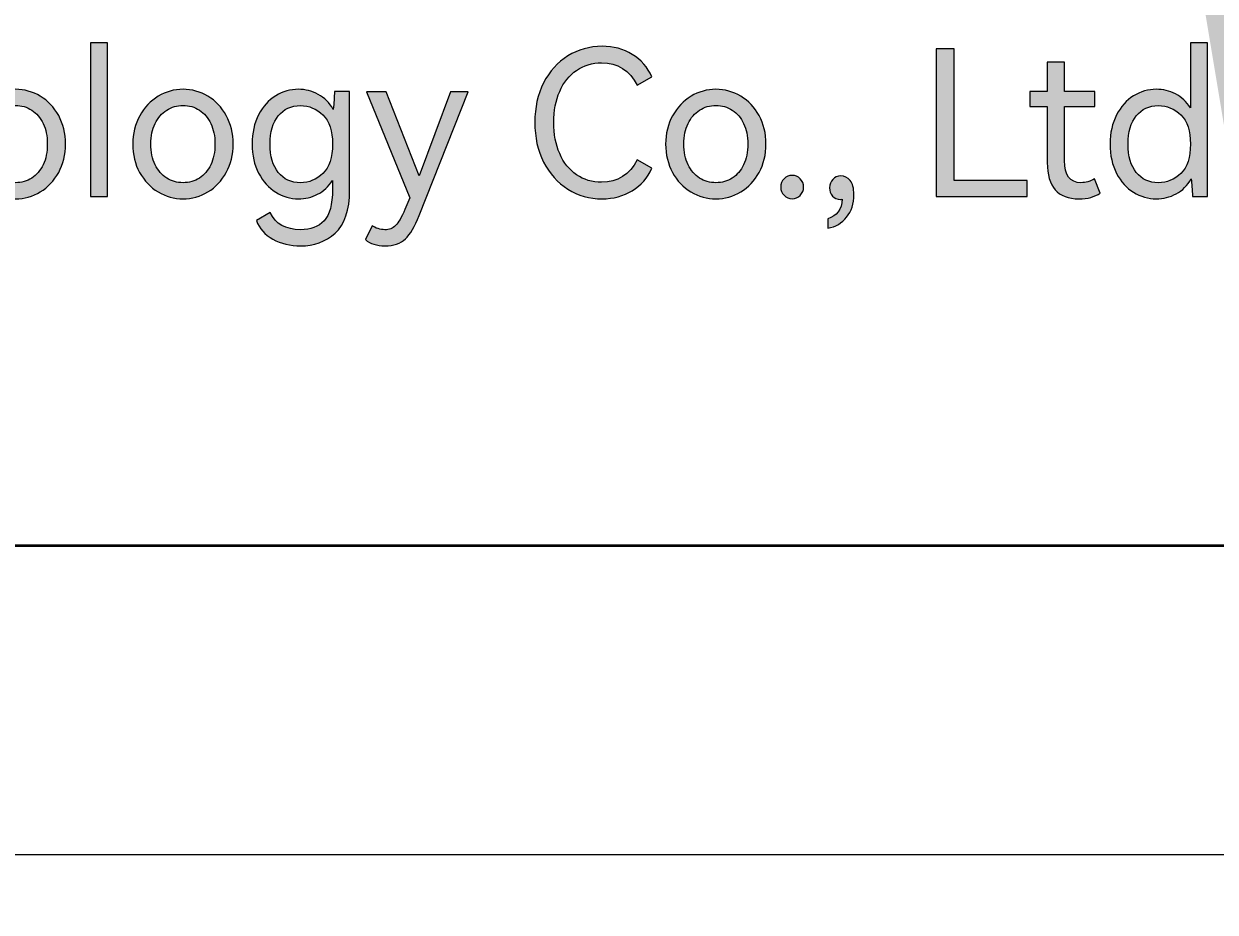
# Model space of a CAD drawing. Header units: millimetres. Extents: x -3630 to 1270, y -52213 to -49192.
# Drawn here: x 7.91 to 21.41, y -52057.91 to -52047.85 of the extents above; entities that cross this region are included whole.
import ezdxf

# ---------------------------------------------------------------- set-up
doc = ezdxf.new("R2010")
doc.units = ezdxf.units.MM
doc.linetypes.add('ACAD_ISO02W100', pattern=[15, 12, -3])
doc.layers.add('图层 1', color=7, linetype='Continuous', lineweight=0)
doc.layers.add('标注', color=3, linetype='Continuous', lineweight=0)
doc.styles.get("Standard").update_dxf_attribs({"font": 'arial.ttf'})
doc.dimstyles.new('ISO-25$0', dxfattribs={"dimscale": 2, "dimtxt": 6, "dimasz": 6, "dimexe": 0.5, "dimexo": 0.5, "dimgap": 0.762, "dimtad": 1, "dimtoh": 1, "dimdsep": 46, "dimtxsty": 'Standard', "dimcen": 2.5, "dimclrd": 1, "dimclre": 1, "dimclrt": 1, "dimadec": 0, "dimazin": 0, "dimtfac": 1, "dimtmove": 0, "dimatfit": 3, "dimfxl": 1, "dimtzin": 0, "dimarcsym": 0})

# ---------------------------------------------------------------- blocks, each defined once
blk = doc.blocks.new('*D117')
at = {"layer": 'Defpoints', "color": 0, "transparency": 16777216}
for p in [(82.225, -52025.957), (52.225, -52057.26), (82.225, -52087.231)]:
    blk.add_point(p, dxfattribs=at)
at = {"layer": '标注', "lineweight": -2, "transparency": 16777216}
for p, q in [((52.225, -52056.26), (52.225, -52024.957)), ((82.225, -52086.231), (82.225, -52024.957)), ((32.225, -52025.957), (12.225, -52025.957)), ((52.225, -52025.957), (82.225, -52025.957)), ((102.225, -52025.957), (155.269, -52025.957))]:
    blk.add_line(p, q, dxfattribs=at)
at = {"layer": '标注', "transparency": 16777216}
for points in [[(32.225, -52022.623), (32.225, -52029.29), (52.225, -52025.957)], [(102.225, -52022.623), (102.225, -52029.29), (82.225, -52025.957)]]:
    blk.add_solid(points, dxfattribs=at)
at = {"layer": '标注', "transparency": 16777216, "insert": (138.747, -52013.704), "char_height": 12, "attachment_point": 5}
blk.add_mtext('{\\H1.75x;30}', dxfattribs=at)
blk = doc.blocks.new('*D118')
at = {"layer": 'Defpoints', "color": 0, "transparency": 16777216}
for p in [(52.225, -52057.26), (22.89, -52087.26), (52.225, -52087.26)]:
    blk.add_point(p, dxfattribs=at)
at = {"layer": '标注', "lineweight": -2, "transparency": 16777216}
for p, q in [((22.89, -52037.26), (22.89, -52017.26)), ((51.225, -52057.26), (21.89, -52057.26)), ((22.89, -52057.26), (22.89, -52087.26)), ((51.225, -52087.26), (21.89, -52087.26)), ((22.89, -52107.26), (22.89, -52127.26)), ((22.89, -52127.26), (-8.63, -52127.26))]:
    blk.add_line(p, q, dxfattribs=at)
at = {"layer": '标注', "transparency": 16777216}
for points in [[(19.557, -52037.26), (26.224, -52037.26), (22.89, -52057.26)], [(19.557, -52107.26), (26.224, -52107.26), (22.89, -52087.26)]]:
    blk.add_solid(points, dxfattribs=at)
at = {"layer": '标注', "transparency": 16777216, "insert": (6.368, -52115.007), "char_height": 12, "attachment_point": 5}
blk.add_mtext('{\\H1.75x;30}', dxfattribs=at)
blk = doc.blocks.new('Block_12')
at = {"layer": '图层 1', "transparency": 33554687}
h = blk.add_hatch(color=29, dxfattribs=at)
h.dxf.hatch_style = 2
edge = h.paths.add_edge_path()
edge.add_spline(control_points=[(162.031, -109.787), (162.031, -109.787), (161.837, -109.787), (161.837, -109.787), (161.837, -109.787), (161.837, -108.046), (161.837, -108.046), (161.837, -108.046), (162.031, -108.046), (162.031, -108.046), (162.031, -108.046), (162.031, -109.787), (162.031, -109.787)], knot_values=[0, 0, 0, 0, 1, 1, 1, 2, 2, 2, 3, 3, 3, 4, 4, 4, 4], degree=3, periodic=0)
h = blk.add_hatch(color=29, dxfattribs=at)
h.dxf.hatch_style = 2
edge = h.paths.add_edge_path()
edge.add_spline(control_points=[(168.032, -109.371), (168.032, -109.371), (168.197, -109.467), (168.197, -109.467), (168.15, -109.575), (168.076, -109.66), (167.977, -109.721), (167.878, -109.782), (167.763, -109.813), (167.634, -109.813), (167.492, -109.813), (167.363, -109.776), (167.247, -109.703), (167.131, -109.63), (167.04, -109.527), (166.972, -109.396), (166.905, -109.265), (166.872, -109.115), (166.872, -108.947), (166.872, -108.78), (166.905, -108.63), (166.972, -108.499), (167.04, -108.368), (167.131, -108.266), (167.247, -108.193), (167.363, -108.121), (167.492, -108.085), (167.634, -108.085), (167.763, -108.085), (167.878, -108.115), (167.977, -108.176), (168.076, -108.237), (168.15, -108.322), (168.197, -108.43), (168.197, -108.43), (168.032, -108.526), (168.032, -108.526), (167.947, -108.357), (167.812, -108.272), (167.629, -108.272), (167.523, -108.272), (167.428, -108.301), (167.346, -108.357), (167.263, -108.414), (167.199, -108.493), (167.154, -108.595), (167.109, -108.697), (167.087, -108.815), (167.087, -108.947), (167.087, -109.08), (167.109, -109.198), (167.154, -109.301), (167.199, -109.404), (167.263, -109.484), (167.346, -109.54), (167.428, -109.597), (167.523, -109.625), (167.629, -109.625), (167.812, -109.625), (167.947, -109.54), (168.032, -109.371)], knot_values=[0, 0, 0, 0, 1, 1, 1, 2, 2, 2, 3, 3, 3, 4, 4, 4, 5, 5, 5, 6, 6, 6, 7, 7, 7, 8, 8, 8, 9, 9, 9, 10, 10, 10, 11, 11, 11, 12, 12, 12, 13, 13, 13, 14, 14, 14, 15, 15, 15, 16, 16, 16, 17, 17, 17, 18, 18, 18, 19, 19, 19, 20, 20, 20, 20], degree=3, periodic=0)
h = blk.add_hatch(color=29, dxfattribs=at)
h.dxf.hatch_style = 2
edge = h.paths.add_edge_path()
edge.add_spline(control_points=[(171.421, -108.112), (171.421, -108.112), (171.625, -108.112), (171.625, -108.112), (171.625, -108.112), (171.625, -109.604), (171.625, -109.604), (171.625, -109.604), (172.451, -109.604), (172.451, -109.604), (172.451, -109.604), (172.451, -109.787), (172.451, -109.787), (172.451, -109.787), (171.421, -109.787), (171.421, -109.787), (171.421, -109.787), (171.421, -108.112), (171.421, -108.112)], knot_values=[0, 0, 0, 0, 1, 1, 1, 2, 2, 2, 3, 3, 3, 4, 4, 4, 5, 5, 5, 6, 6, 6, 6], degree=3, periodic=0)
h = blk.add_hatch(color=29, dxfattribs=at)
h.dxf.hatch_style = 2
edge = h.paths.add_edge_path()
edge.add_spline(control_points=[(174.195, -109.524), (174.267, -109.454), (174.303, -109.344), (174.303, -109.192), (174.303, -109.043), (174.267, -108.933), (174.195, -108.863), (174.123, -108.793), (174.038, -108.757), (173.939, -108.757), (173.835, -108.757), (173.752, -108.796), (173.689, -108.872), (173.627, -108.948), (173.595, -109.055), (173.595, -109.192), (173.595, -109.331), (173.627, -109.439), (173.689, -109.515), (173.752, -109.591), (173.835, -109.63), (173.939, -109.63), (174.038, -109.63), (174.123, -109.594), (174.195, -109.524)], knot_values=[0, 0, 0, 0, 1, 1, 1, 2, 2, 2, 3, 3, 3, 4, 4, 4, 5, 5, 5, 6, 6, 6, 7, 7, 7, 8, 8, 8, 8], degree=3, periodic=0)
edge = h.paths.add_edge_path()
edge.add_spline(control_points=[(174.303, -108.046), (174.303, -108.046), (174.497, -108.046), (174.497, -108.046), (174.497, -108.046), (174.497, -109.787), (174.497, -109.787), (174.497, -109.787), (174.326, -109.787), (174.326, -109.787), (174.323, -109.708), (174.318, -109.641), (174.312, -109.586), (174.269, -109.662), (174.212, -109.719), (174.141, -109.756), (174.07, -109.794), (173.995, -109.813), (173.916, -109.813), (173.824, -109.813), (173.739, -109.788), (173.658, -109.739), (173.578, -109.691), (173.514, -109.619), (173.465, -109.525), (173.416, -109.432), (173.392, -109.321), (173.392, -109.192), (173.392, -109.066), (173.416, -108.956), (173.465, -108.862), (173.514, -108.768), (173.578, -108.696), (173.658, -108.647), (173.739, -108.597), (173.824, -108.572), (173.916, -108.572), (173.992, -108.572), (174.065, -108.59), (174.133, -108.625), (174.202, -108.66), (174.258, -108.712), (174.303, -108.783), (174.303, -108.783), (174.303, -108.046), (174.303, -108.046)], knot_values=[0, 0, 0, 0, 1, 1, 1, 2, 2, 2, 3, 3, 3, 4, 4, 4, 5, 5, 5, 6, 6, 6, 7, 7, 7, 8, 8, 8, 9, 9, 9, 10, 10, 10, 11, 11, 11, 12, 12, 12, 13, 13, 13, 14, 14, 14, 15, 15, 15, 15], degree=3, periodic=0)
h = blk.add_hatch(color=29, dxfattribs=at)
h.dxf.hatch_style = 2
edge = h.paths.add_edge_path()
edge.add_spline(control_points=[(173.28, -109.748), (173.217, -109.791), (173.137, -109.813), (173.039, -109.813), (172.8, -109.813), (172.68, -109.676), (172.68, -109.403), (172.68, -109.403), (172.68, -108.767), (172.68, -108.767), (172.68, -108.767), (172.483, -108.767), (172.483, -108.767), (172.483, -108.767), (172.483, -108.597), (172.483, -108.597), (172.483, -108.597), (172.68, -108.597), (172.68, -108.597), (172.68, -108.597), (172.68, -108.266), (172.68, -108.266), (172.68, -108.266), (172.875, -108.266), (172.875, -108.266), (172.875, -108.266), (172.875, -108.597), (172.875, -108.597), (172.875, -108.597), (173.22, -108.597), (173.22, -108.597), (173.22, -108.597), (173.22, -108.767), (173.22, -108.767), (173.22, -108.767), (172.875, -108.767), (172.875, -108.767), (172.875, -108.767), (172.875, -109.38), (172.875, -109.38), (172.875, -109.546), (172.937, -109.63), (173.062, -109.63), (173.117, -109.63), (173.168, -109.616), (173.216, -109.588), (173.216, -109.588), (173.28, -109.748), (173.28, -109.748)], knot_values=[0, 0, 0, 0, 1, 1, 1, 2, 2, 2, 3, 3, 3, 4, 4, 4, 5, 5, 5, 6, 6, 6, 7, 7, 7, 8, 8, 8, 9, 9, 9, 10, 10, 10, 11, 11, 11, 12, 12, 12, 13, 13, 13, 14, 14, 14, 15, 15, 15, 16, 16, 16, 16], degree=3, periodic=0)
h = blk.add_hatch(color=29, dxfattribs=at)
h.dxf.hatch_style = 2
edge = h.paths.add_edge_path()
edge.add_spline(control_points=[(160.67, -109.426), (160.702, -109.491), (160.745, -109.542), (160.8, -109.577), (160.855, -109.612), (160.917, -109.63), (160.986, -109.63), (161.054, -109.63), (161.116, -109.612), (161.171, -109.577), (161.226, -109.542), (161.269, -109.491), (161.3, -109.426), (161.332, -109.36), (161.347, -109.282), (161.347, -109.192), (161.347, -109.102), (161.332, -109.025), (161.3, -108.959), (161.269, -108.893), (161.226, -108.843), (161.171, -108.808), (161.116, -108.773), (161.054, -108.755), (160.986, -108.755), (160.917, -108.755), (160.855, -108.773), (160.8, -108.808), (160.745, -108.843), (160.702, -108.893), (160.67, -108.959), (160.638, -109.025), (160.622, -109.102), (160.622, -109.192), (160.622, -109.282), (160.638, -109.36), (160.67, -109.426)], knot_values=[0, 0, 0, 0, 1, 1, 1, 2, 2, 2, 3, 3, 3, 4, 4, 4, 5, 5, 5, 6, 6, 6, 7, 7, 7, 8, 8, 8, 9, 9, 9, 10, 10, 10, 11, 11, 11, 12, 12, 12, 12], degree=3, periodic=0)
edge = h.paths.add_edge_path()
edge.add_spline(control_points=[(160.495, -108.872), (160.548, -108.777), (160.617, -108.704), (160.704, -108.651), (160.791, -108.599), (160.885, -108.572), (160.986, -108.572), (161.087, -108.572), (161.18, -108.598), (161.267, -108.65), (161.354, -108.702), (161.424, -108.775), (161.476, -108.87), (161.527, -108.964), (161.553, -109.072), (161.553, -109.192), (161.553, -109.313), (161.527, -109.42), (161.476, -109.514), (161.424, -109.608), (161.354, -109.681), (161.267, -109.734), (161.18, -109.786), (161.087, -109.813), (160.986, -109.813), (160.885, -109.813), (160.791, -109.786), (160.703, -109.734), (160.615, -109.681), (160.546, -109.608), (160.494, -109.514), (160.442, -109.42), (160.416, -109.313), (160.416, -109.192), (160.416, -109.073), (160.442, -108.967), (160.495, -108.872)], knot_values=[0, 0, 0, 0, 1, 1, 1, 2, 2, 2, 3, 3, 3, 4, 4, 4, 5, 5, 5, 6, 6, 6, 7, 7, 7, 8, 8, 8, 9, 9, 9, 10, 10, 10, 11, 11, 11, 12, 12, 12, 12], degree=3, periodic=0)
h = blk.add_hatch(color=29, dxfattribs=at)
h.dxf.hatch_style = 2
edge = h.paths.add_edge_path()
edge.add_spline(control_points=[(162.569, -109.426), (162.601, -109.491), (162.645, -109.542), (162.7, -109.577), (162.755, -109.612), (162.817, -109.63), (162.885, -109.63), (162.954, -109.63), (163.016, -109.612), (163.071, -109.577), (163.125, -109.542), (163.169, -109.491), (163.2, -109.426), (163.231, -109.36), (163.247, -109.282), (163.247, -109.192), (163.247, -109.102), (163.231, -109.025), (163.2, -108.959), (163.169, -108.893), (163.125, -108.843), (163.071, -108.808), (163.016, -108.773), (162.954, -108.755), (162.885, -108.755), (162.817, -108.755), (162.755, -108.773), (162.7, -108.808), (162.645, -108.843), (162.601, -108.893), (162.569, -108.959), (162.537, -109.025), (162.521, -109.102), (162.521, -109.192), (162.521, -109.282), (162.537, -109.36), (162.569, -109.426)], knot_values=[0, 0, 0, 0, 1, 1, 1, 2, 2, 2, 3, 3, 3, 4, 4, 4, 5, 5, 5, 6, 6, 6, 7, 7, 7, 8, 8, 8, 9, 9, 9, 10, 10, 10, 11, 11, 11, 12, 12, 12, 12], degree=3, periodic=0)
edge = h.paths.add_edge_path()
edge.add_spline(control_points=[(162.394, -108.872), (162.447, -108.777), (162.517, -108.704), (162.604, -108.651), (162.691, -108.599), (162.785, -108.572), (162.885, -108.572), (162.986, -108.572), (163.08, -108.598), (163.167, -108.65), (163.254, -108.702), (163.323, -108.775), (163.375, -108.87), (163.427, -108.964), (163.453, -109.072), (163.453, -109.192), (163.453, -109.313), (163.427, -109.42), (163.375, -109.514), (163.323, -109.608), (163.254, -109.681), (163.167, -109.734), (163.08, -109.786), (162.986, -109.813), (162.885, -109.813), (162.785, -109.813), (162.69, -109.786), (162.603, -109.734), (162.515, -109.681), (162.445, -109.608), (162.393, -109.514), (162.341, -109.42), (162.315, -109.313), (162.315, -109.192), (162.315, -109.073), (162.342, -108.967), (162.394, -108.872)], knot_values=[0, 0, 0, 0, 1, 1, 1, 2, 2, 2, 3, 3, 3, 4, 4, 4, 5, 5, 5, 6, 6, 6, 7, 7, 7, 8, 8, 8, 9, 9, 9, 10, 10, 10, 11, 11, 11, 12, 12, 12, 12], degree=3, periodic=0)
h = blk.add_hatch(color=29, dxfattribs=at)
h.dxf.hatch_style = 2
edge = h.paths.add_edge_path()
edge.add_spline(control_points=[(164.471, -109.524), (164.543, -109.454), (164.579, -109.344), (164.579, -109.192), (164.579, -109.043), (164.543, -108.933), (164.471, -108.863), (164.399, -108.793), (164.314, -108.757), (164.215, -108.757), (164.111, -108.757), (164.028, -108.796), (163.965, -108.872), (163.903, -108.948), (163.872, -109.055), (163.872, -109.192), (163.872, -109.331), (163.903, -109.439), (163.965, -109.515), (164.028, -109.591), (164.111, -109.63), (164.215, -109.63), (164.314, -109.63), (164.399, -109.594), (164.471, -109.524)], knot_values=[0, 0, 0, 0, 1, 1, 1, 2, 2, 2, 3, 3, 3, 4, 4, 4, 5, 5, 5, 6, 6, 6, 7, 7, 7, 8, 8, 8, 8], degree=3, periodic=0)
edge = h.paths.add_edge_path()
edge.add_spline(control_points=[(164.773, -108.597), (164.773, -108.597), (164.773, -109.712), (164.773, -109.712), (164.773, -109.942), (164.718, -110.105), (164.608, -110.202), (164.499, -110.298), (164.368, -110.346), (164.217, -110.346), (164.1, -110.346), (163.995, -110.321), (163.904, -110.27), (163.812, -110.22), (163.749, -110.149), (163.716, -110.057), (163.716, -110.057), (163.874, -109.968), (163.874, -109.968), (163.933, -110.098), (164.049, -110.163), (164.219, -110.163), (164.331, -110.163), (164.419, -110.129), (164.483, -110.062), (164.547, -109.995), (164.579, -109.877), (164.579, -109.707), (164.579, -109.707), (164.579, -109.604), (164.579, -109.604), (164.534, -109.675), (164.478, -109.727), (164.411, -109.761), (164.343, -109.795), (164.27, -109.813), (164.192, -109.813), (164.102, -109.813), (164.017, -109.788), (163.937, -109.738), (163.857, -109.689), (163.792, -109.617), (163.742, -109.523), (163.693, -109.429), (163.668, -109.319), (163.668, -109.192), (163.668, -109.066), (163.692, -108.955), (163.741, -108.861), (163.79, -108.766), (163.855, -108.694), (163.936, -108.645), (164.017, -108.597), (164.102, -108.572), (164.192, -108.572), (164.271, -108.572), (164.346, -108.591), (164.417, -108.63), (164.488, -108.668), (164.545, -108.724), (164.588, -108.799), (164.595, -108.727), (164.6, -108.66), (164.602, -108.597), (164.602, -108.597), (164.773, -108.597), (164.773, -108.597)], knot_values=[0, 0, 0, 0, 1, 1, 1, 2, 2, 2, 3, 3, 3, 4, 4, 4, 5, 5, 5, 6, 6, 6, 7, 7, 7, 8, 8, 8, 9, 9, 9, 10, 10, 10, 11, 11, 11, 12, 12, 12, 13, 13, 13, 14, 14, 14, 15, 15, 15, 16, 16, 16, 17, 17, 17, 18, 18, 18, 19, 19, 19, 20, 20, 20, 21, 21, 21, 22, 22, 22, 22], degree=3, periodic=0)
h = blk.add_hatch(color=29, dxfattribs=at)
h.dxf.hatch_style = 2
edge = h.paths.add_edge_path()
edge.add_spline(control_points=[(165.915, -108.6), (165.915, -108.6), (166.117, -108.6), (166.117, -108.6), (166.117, -108.6), (165.561, -110.003), (165.561, -110.003), (165.512, -110.126), (165.46, -110.214), (165.405, -110.267), (165.35, -110.319), (165.273, -110.346), (165.174, -110.346), (165.081, -110.346), (165.007, -110.322), (164.952, -110.275), (164.952, -110.275), (165.029, -110.117), (165.029, -110.117), (165.046, -110.131), (165.068, -110.142), (165.095, -110.15), (165.121, -110.158), (165.148, -110.163), (165.174, -110.163), (165.221, -110.163), (165.261, -110.147), (165.294, -110.115), (165.327, -110.083), (165.362, -110.022), (165.4, -109.934), (165.4, -109.934), (165.457, -109.801), (165.457, -109.801), (165.457, -109.801), (164.963, -108.6), (164.963, -108.6), (164.963, -108.6), (165.187, -108.6), (165.187, -108.6), (165.187, -108.6), (165.561, -109.554), (165.561, -109.554), (165.561, -109.554), (165.915, -108.6), (165.915, -108.6)], knot_values=[0, 0, 0, 0, 1, 1, 1, 2, 2, 2, 3, 3, 3, 4, 4, 4, 5, 5, 5, 6, 6, 6, 7, 7, 7, 8, 8, 8, 9, 9, 9, 10, 10, 10, 11, 11, 11, 12, 12, 12, 13, 13, 13, 14, 14, 14, 15, 15, 15, 15], degree=3, periodic=0)
h = blk.add_hatch(color=29, dxfattribs=at)
h.dxf.hatch_style = 2
edge = h.paths.add_edge_path()
edge.add_spline(control_points=[(168.609, -109.426), (168.641, -109.491), (168.684, -109.542), (168.739, -109.577), (168.794, -109.612), (168.856, -109.63), (168.925, -109.63), (168.993, -109.63), (169.055, -109.612), (169.11, -109.577), (169.165, -109.542), (169.208, -109.491), (169.239, -109.426), (169.271, -109.36), (169.286, -109.282), (169.286, -109.192), (169.286, -109.102), (169.271, -109.025), (169.239, -108.959), (169.208, -108.893), (169.165, -108.843), (169.11, -108.808), (169.055, -108.773), (168.993, -108.755), (168.925, -108.755), (168.856, -108.755), (168.794, -108.773), (168.739, -108.808), (168.684, -108.843), (168.641, -108.893), (168.609, -108.959), (168.577, -109.025), (168.561, -109.102), (168.561, -109.192), (168.561, -109.282), (168.577, -109.36), (168.609, -109.426)], knot_values=[0, 0, 0, 0, 1, 1, 1, 2, 2, 2, 3, 3, 3, 4, 4, 4, 5, 5, 5, 6, 6, 6, 7, 7, 7, 8, 8, 8, 9, 9, 9, 10, 10, 10, 11, 11, 11, 12, 12, 12, 12], degree=3, periodic=0)
edge = h.paths.add_edge_path()
edge.add_spline(control_points=[(168.434, -108.872), (168.486, -108.777), (168.556, -108.704), (168.643, -108.651), (168.73, -108.599), (168.824, -108.572), (168.925, -108.572), (169.025, -108.572), (169.119, -108.598), (169.206, -108.65), (169.293, -108.702), (169.362, -108.775), (169.414, -108.87), (169.466, -108.964), (169.492, -109.072), (169.492, -109.192), (169.492, -109.313), (169.466, -109.42), (169.414, -109.514), (169.362, -109.608), (169.293, -109.681), (169.206, -109.734), (169.119, -109.786), (169.025, -109.813), (168.925, -109.813), (168.824, -109.813), (168.73, -109.786), (168.642, -109.734), (168.554, -109.681), (168.484, -109.608), (168.433, -109.514), (168.381, -109.42), (168.355, -109.313), (168.355, -109.192), (168.355, -109.073), (168.381, -108.967), (168.434, -108.872)], knot_values=[0, 0, 0, 0, 1, 1, 1, 2, 2, 2, 3, 3, 3, 4, 4, 4, 5, 5, 5, 6, 6, 6, 7, 7, 7, 8, 8, 8, 9, 9, 9, 10, 10, 10, 11, 11, 11, 12, 12, 12, 12], degree=3, periodic=0)
h = blk.add_hatch(color=29, dxfattribs=at)
h.dxf.hatch_style = 2
edge = h.paths.add_edge_path()
edge.add_spline(control_points=[(169.697, -109.773), (169.672, -109.746), (169.659, -109.715), (169.659, -109.68), (169.659, -109.643), (169.672, -109.612), (169.697, -109.586), (169.722, -109.56), (169.752, -109.547), (169.787, -109.547), (169.824, -109.547), (169.855, -109.56), (169.88, -109.586), (169.905, -109.612), (169.918, -109.643), (169.918, -109.68), (169.918, -109.717), (169.905, -109.748), (169.88, -109.774), (169.855, -109.799), (169.824, -109.813), (169.787, -109.813), (169.752, -109.813), (169.722, -109.799), (169.697, -109.773)], knot_values=[0, 0, 0, 0, 1, 1, 1, 2, 2, 2, 3, 3, 3, 4, 4, 4, 5, 5, 5, 6, 6, 6, 7, 7, 7, 8, 8, 8, 8], degree=3, periodic=0)
h = blk.add_hatch(color=29, dxfattribs=at)
h.dxf.hatch_style = 2
edge = h.paths.add_edge_path()
edge.add_spline(control_points=[(170.446, -109.605), (170.474, -109.64), (170.488, -109.693), (170.488, -109.765), (170.488, -109.868), (170.461, -109.954), (170.406, -110.021), (170.352, -110.088), (170.281, -110.13), (170.192, -110.147), (170.192, -110.147), (170.192, -110.039), (170.192, -110.039), (170.296, -110.007), (170.351, -109.933), (170.357, -109.817), (170.353, -109.819), (170.346, -109.819), (170.337, -109.819), (170.298, -109.819), (170.268, -109.806), (170.246, -109.781), (170.224, -109.755), (170.213, -109.723), (170.213, -109.687), (170.213, -109.649), (170.225, -109.617), (170.249, -109.592), (170.272, -109.567), (170.302, -109.554), (170.339, -109.554), (170.383, -109.554), (170.419, -109.571), (170.446, -109.605)], knot_values=[0, 0, 0, 0, 1, 1, 1, 2, 2, 2, 3, 3, 3, 4, 4, 4, 5, 5, 5, 6, 6, 6, 7, 7, 7, 8, 8, 8, 9, 9, 9, 10, 10, 10, 11, 11, 11, 11], degree=3, periodic=0)
at = {"layer": '图层 1'}
for points, knots in [([(162.031, -109.787), (162.031, -109.787), (161.837, -109.787), (161.837, -109.787), (161.837, -109.787), (161.837, -108.046), (161.837, -108.046), (161.837, -108.046), (162.031, -108.046), (162.031, -108.046), (162.031, -108.046), (162.031, -109.787), (162.031, -109.787)], [0, 0, 0, 0, 1, 1, 1, 2, 2, 2, 3, 3, 3, 4, 4, 4, 4]), ([(168.032, -109.371), (168.032, -109.371), (168.197, -109.467), (168.197, -109.467), (168.15, -109.575), (168.076, -109.66), (167.977, -109.721), (167.878, -109.782), (167.763, -109.813), (167.634, -109.813), (167.492, -109.813), (167.363, -109.776), (167.247, -109.703), (167.131, -109.63), (167.04, -109.527), (166.972, -109.396), (166.905, -109.265), (166.872, -109.115), (166.872, -108.947), (166.872, -108.78), (166.905, -108.63), (166.972, -108.499), (167.04, -108.368), (167.131, -108.266), (167.247, -108.193), (167.363, -108.121), (167.492, -108.085), (167.634, -108.085), (167.763, -108.085), (167.878, -108.115), (167.977, -108.176), (168.076, -108.237), (168.15, -108.322), (168.197, -108.43), (168.197, -108.43), (168.032, -108.526), (168.032, -108.526), (167.947, -108.357), (167.812, -108.272), (167.629, -108.272), (167.523, -108.272), (167.428, -108.301), (167.346, -108.357), (167.263, -108.414), (167.199, -108.493), (167.154, -108.595), (167.109, -108.697), (167.087, -108.815), (167.087, -108.947), (167.087, -109.08), (167.109, -109.198), (167.154, -109.301), (167.199, -109.404), (167.263, -109.484), (167.346, -109.54), (167.428, -109.597), (167.523, -109.625), (167.629, -109.625), (167.812, -109.625), (167.947, -109.54), (168.032, -109.371)], [0, 0, 0, 0, 1, 1, 1, 2, 2, 2, 3, 3, 3, 4, 4, 4, 5, 5, 5, 6, 6, 6, 7, 7, 7, 8, 8, 8, 9, 9, 9, 10, 10, 10, 11, 11, 11, 12, 12, 12, 13, 13, 13, 14, 14, 14, 15, 15, 15, 16, 16, 16, 17, 17, 17, 18, 18, 18, 19, 19, 19, 20, 20, 20, 20]), ([(171.421, -108.112), (171.421, -108.112), (171.625, -108.112), (171.625, -108.112), (171.625, -108.112), (171.625, -109.604), (171.625, -109.604), (171.625, -109.604), (172.451, -109.604), (172.451, -109.604), (172.451, -109.604), (172.451, -109.787), (172.451, -109.787), (172.451, -109.787), (171.421, -109.787), (171.421, -109.787), (171.421, -109.787), (171.421, -108.112), (171.421, -108.112)], [0, 0, 0, 0, 1, 1, 1, 2, 2, 2, 3, 3, 3, 4, 4, 4, 5, 5, 5, 6, 6, 6, 6]), ([(174.303, -108.046), (174.303, -108.046), (174.497, -108.046), (174.497, -108.046), (174.497, -108.046), (174.497, -109.787), (174.497, -109.787), (174.497, -109.787), (174.326, -109.787), (174.326, -109.787), (174.323, -109.708), (174.318, -109.641), (174.312, -109.586), (174.269, -109.662), (174.212, -109.719), (174.141, -109.756), (174.07, -109.794), (173.995, -109.813), (173.916, -109.813), (173.824, -109.813), (173.739, -109.788), (173.658, -109.739), (173.578, -109.691), (173.514, -109.619), (173.465, -109.525), (173.416, -109.432), (173.392, -109.321), (173.392, -109.192), (173.392, -109.066), (173.416, -108.956), (173.465, -108.862), (173.514, -108.768), (173.578, -108.696), (173.658, -108.647), (173.739, -108.597), (173.824, -108.572), (173.916, -108.572), (173.992, -108.572), (174.065, -108.59), (174.133, -108.625), (174.202, -108.66), (174.258, -108.712), (174.303, -108.783), (174.303, -108.783), (174.303, -108.046), (174.303, -108.046)], [0, 0, 0, 0, 1, 1, 1, 2, 2, 2, 3, 3, 3, 4, 4, 4, 5, 5, 5, 6, 6, 6, 7, 7, 7, 8, 8, 8, 9, 9, 9, 10, 10, 10, 11, 11, 11, 12, 12, 12, 13, 13, 13, 14, 14, 14, 15, 15, 15, 15]), ([(173.28, -109.748), (173.217, -109.791), (173.137, -109.813), (173.039, -109.813), (172.8, -109.813), (172.68, -109.676), (172.68, -109.403), (172.68, -109.403), (172.68, -108.767), (172.68, -108.767), (172.68, -108.767), (172.483, -108.767), (172.483, -108.767), (172.483, -108.767), (172.483, -108.597), (172.483, -108.597), (172.483, -108.597), (172.68, -108.597), (172.68, -108.597), (172.68, -108.597), (172.68, -108.266), (172.68, -108.266), (172.68, -108.266), (172.875, -108.266), (172.875, -108.266), (172.875, -108.266), (172.875, -108.597), (172.875, -108.597), (172.875, -108.597), (173.22, -108.597), (173.22, -108.597), (173.22, -108.597), (173.22, -108.767), (173.22, -108.767), (173.22, -108.767), (172.875, -108.767), (172.875, -108.767), (172.875, -108.767), (172.875, -109.38), (172.875, -109.38), (172.875, -109.546), (172.937, -109.63), (173.062, -109.63), (173.117, -109.63), (173.168, -109.616), (173.216, -109.588), (173.216, -109.588), (173.28, -109.748), (173.28, -109.748)], [0, 0, 0, 0, 1, 1, 1, 2, 2, 2, 3, 3, 3, 4, 4, 4, 5, 5, 5, 6, 6, 6, 7, 7, 7, 8, 8, 8, 9, 9, 9, 10, 10, 10, 11, 11, 11, 12, 12, 12, 13, 13, 13, 14, 14, 14, 15, 15, 15, 16, 16, 16, 16]), ([(160.495, -108.872), (160.548, -108.777), (160.617, -108.704), (160.704, -108.651), (160.791, -108.599), (160.885, -108.572), (160.986, -108.572), (161.087, -108.572), (161.18, -108.598), (161.267, -108.65), (161.354, -108.702), (161.424, -108.775), (161.476, -108.87), (161.527, -108.964), (161.553, -109.072), (161.553, -109.192), (161.553, -109.313), (161.527, -109.42), (161.476, -109.514), (161.424, -109.608), (161.354, -109.681), (161.267, -109.734), (161.18, -109.786), (161.087, -109.813), (160.986, -109.813), (160.885, -109.813), (160.791, -109.786), (160.703, -109.734), (160.615, -109.681), (160.546, -109.608), (160.494, -109.514), (160.442, -109.42), (160.416, -109.313), (160.416, -109.192), (160.416, -109.073), (160.442, -108.967), (160.495, -108.872)], [0, 0, 0, 0, 1, 1, 1, 2, 2, 2, 3, 3, 3, 4, 4, 4, 5, 5, 5, 6, 6, 6, 7, 7, 7, 8, 8, 8, 9, 9, 9, 10, 10, 10, 11, 11, 11, 12, 12, 12, 12]), ([(162.394, -108.872), (162.447, -108.777), (162.517, -108.704), (162.604, -108.651), (162.691, -108.599), (162.785, -108.572), (162.885, -108.572), (162.986, -108.572), (163.08, -108.598), (163.167, -108.65), (163.254, -108.702), (163.323, -108.775), (163.375, -108.87), (163.427, -108.964), (163.453, -109.072), (163.453, -109.192), (163.453, -109.313), (163.427, -109.42), (163.375, -109.514), (163.323, -109.608), (163.254, -109.681), (163.167, -109.734), (163.08, -109.786), (162.986, -109.813), (162.885, -109.813), (162.785, -109.813), (162.69, -109.786), (162.603, -109.734), (162.515, -109.681), (162.445, -109.608), (162.393, -109.514), (162.341, -109.42), (162.315, -109.313), (162.315, -109.192), (162.315, -109.073), (162.342, -108.967), (162.394, -108.872)], [0, 0, 0, 0, 1, 1, 1, 2, 2, 2, 3, 3, 3, 4, 4, 4, 5, 5, 5, 6, 6, 6, 7, 7, 7, 8, 8, 8, 9, 9, 9, 10, 10, 10, 11, 11, 11, 12, 12, 12, 12]), ([(164.773, -108.597), (164.773, -108.597), (164.773, -109.712), (164.773, -109.712), (164.773, -109.942), (164.718, -110.105), (164.608, -110.202), (164.499, -110.298), (164.368, -110.346), (164.217, -110.346), (164.1, -110.346), (163.995, -110.321), (163.904, -110.27), (163.812, -110.22), (163.749, -110.149), (163.716, -110.057), (163.716, -110.057), (163.874, -109.968), (163.874, -109.968), (163.933, -110.098), (164.049, -110.163), (164.219, -110.163), (164.331, -110.163), (164.419, -110.129), (164.483, -110.062), (164.547, -109.995), (164.579, -109.877), (164.579, -109.707), (164.579, -109.707), (164.579, -109.604), (164.579, -109.604), (164.534, -109.675), (164.478, -109.727), (164.411, -109.761), (164.343, -109.795), (164.27, -109.813), (164.192, -109.813), (164.102, -109.813), (164.017, -109.788), (163.937, -109.738), (163.857, -109.689), (163.792, -109.617), (163.742, -109.523), (163.693, -109.429), (163.668, -109.319), (163.668, -109.192), (163.668, -109.066), (163.692, -108.955), (163.741, -108.861), (163.79, -108.766), (163.855, -108.694), (163.936, -108.645), (164.017, -108.597), (164.102, -108.572), (164.192, -108.572), (164.271, -108.572), (164.346, -108.591), (164.417, -108.63), (164.488, -108.668), (164.545, -108.724), (164.588, -108.799), (164.595, -108.727), (164.6, -108.66), (164.602, -108.597), (164.602, -108.597), (164.773, -108.597), (164.773, -108.597)], [0, 0, 0, 0, 1, 1, 1, 2, 2, 2, 3, 3, 3, 4, 4, 4, 5, 5, 5, 6, 6, 6, 7, 7, 7, 8, 8, 8, 9, 9, 9, 10, 10, 10, 11, 11, 11, 12, 12, 12, 13, 13, 13, 14, 14, 14, 15, 15, 15, 16, 16, 16, 17, 17, 17, 18, 18, 18, 19, 19, 19, 20, 20, 20, 21, 21, 21, 22, 22, 22, 22]), ([(165.915, -108.6), (165.915, -108.6), (166.117, -108.6), (166.117, -108.6), (166.117, -108.6), (165.561, -110.003), (165.561, -110.003), (165.512, -110.126), (165.46, -110.214), (165.405, -110.267), (165.35, -110.319), (165.273, -110.346), (165.174, -110.346), (165.081, -110.346), (165.007, -110.322), (164.952, -110.275), (164.952, -110.275), (165.029, -110.117), (165.029, -110.117), (165.046, -110.131), (165.068, -110.142), (165.095, -110.15), (165.121, -110.158), (165.148, -110.163), (165.174, -110.163), (165.221, -110.163), (165.261, -110.147), (165.294, -110.115), (165.327, -110.083), (165.362, -110.022), (165.4, -109.934), (165.4, -109.934), (165.457, -109.801), (165.457, -109.801), (165.457, -109.801), (164.963, -108.6), (164.963, -108.6), (164.963, -108.6), (165.187, -108.6), (165.187, -108.6), (165.187, -108.6), (165.561, -109.554), (165.561, -109.554), (165.561, -109.554), (165.915, -108.6), (165.915, -108.6)], [0, 0, 0, 0, 1, 1, 1, 2, 2, 2, 3, 3, 3, 4, 4, 4, 5, 5, 5, 6, 6, 6, 7, 7, 7, 8, 8, 8, 9, 9, 9, 10, 10, 10, 11, 11, 11, 12, 12, 12, 13, 13, 13, 14, 14, 14, 15, 15, 15, 15]), ([(168.434, -108.872), (168.486, -108.777), (168.556, -108.704), (168.643, -108.651), (168.73, -108.599), (168.824, -108.572), (168.925, -108.572), (169.025, -108.572), (169.119, -108.598), (169.206, -108.65), (169.293, -108.702), (169.362, -108.775), (169.414, -108.87), (169.466, -108.964), (169.492, -109.072), (169.492, -109.192), (169.492, -109.313), (169.466, -109.42), (169.414, -109.514), (169.362, -109.608), (169.293, -109.681), (169.206, -109.734), (169.119, -109.786), (169.025, -109.813), (168.925, -109.813), (168.824, -109.813), (168.73, -109.786), (168.642, -109.734), (168.554, -109.681), (168.484, -109.608), (168.433, -109.514), (168.381, -109.42), (168.355, -109.313), (168.355, -109.192), (168.355, -109.073), (168.381, -108.967), (168.434, -108.872)], [0, 0, 0, 0, 1, 1, 1, 2, 2, 2, 3, 3, 3, 4, 4, 4, 5, 5, 5, 6, 6, 6, 7, 7, 7, 8, 8, 8, 9, 9, 9, 10, 10, 10, 11, 11, 11, 12, 12, 12, 12]), ([(160.67, -109.426), (160.702, -109.491), (160.745, -109.542), (160.8, -109.577), (160.855, -109.612), (160.917, -109.63), (160.986, -109.63), (161.054, -109.63), (161.116, -109.612), (161.171, -109.577), (161.226, -109.542), (161.269, -109.491), (161.3, -109.426), (161.332, -109.36), (161.347, -109.282), (161.347, -109.192), (161.347, -109.102), (161.332, -109.025), (161.3, -108.959), (161.269, -108.893), (161.226, -108.843), (161.171, -108.808), (161.116, -108.773), (161.054, -108.755), (160.986, -108.755), (160.917, -108.755), (160.855, -108.773), (160.8, -108.808), (160.745, -108.843), (160.702, -108.893), (160.67, -108.959), (160.638, -109.025), (160.622, -109.102), (160.622, -109.192), (160.622, -109.282), (160.638, -109.36), (160.67, -109.426)], [0, 0, 0, 0, 1, 1, 1, 2, 2, 2, 3, 3, 3, 4, 4, 4, 5, 5, 5, 6, 6, 6, 7, 7, 7, 8, 8, 8, 9, 9, 9, 10, 10, 10, 11, 11, 11, 12, 12, 12, 12]), ([(162.569, -109.426), (162.601, -109.491), (162.645, -109.542), (162.7, -109.577), (162.755, -109.612), (162.817, -109.63), (162.885, -109.63), (162.954, -109.63), (163.016, -109.612), (163.071, -109.577), (163.125, -109.542), (163.169, -109.491), (163.2, -109.426), (163.231, -109.36), (163.247, -109.282), (163.247, -109.192), (163.247, -109.102), (163.231, -109.025), (163.2, -108.959), (163.169, -108.893), (163.125, -108.843), (163.071, -108.808), (163.016, -108.773), (162.954, -108.755), (162.885, -108.755), (162.817, -108.755), (162.755, -108.773), (162.7, -108.808), (162.645, -108.843), (162.601, -108.893), (162.569, -108.959), (162.537, -109.025), (162.521, -109.102), (162.521, -109.192), (162.521, -109.282), (162.537, -109.36), (162.569, -109.426)], [0, 0, 0, 0, 1, 1, 1, 2, 2, 2, 3, 3, 3, 4, 4, 4, 5, 5, 5, 6, 6, 6, 7, 7, 7, 8, 8, 8, 9, 9, 9, 10, 10, 10, 11, 11, 11, 12, 12, 12, 12]), ([(164.471, -109.524), (164.543, -109.454), (164.579, -109.344), (164.579, -109.192), (164.579, -109.043), (164.543, -108.933), (164.471, -108.863), (164.399, -108.793), (164.314, -108.757), (164.215, -108.757), (164.111, -108.757), (164.028, -108.796), (163.965, -108.872), (163.903, -108.948), (163.872, -109.055), (163.872, -109.192), (163.872, -109.331), (163.903, -109.439), (163.965, -109.515), (164.028, -109.591), (164.111, -109.63), (164.215, -109.63), (164.314, -109.63), (164.399, -109.594), (164.471, -109.524)], [0, 0, 0, 0, 1, 1, 1, 2, 2, 2, 3, 3, 3, 4, 4, 4, 5, 5, 5, 6, 6, 6, 7, 7, 7, 8, 8, 8, 8]), ([(168.609, -109.426), (168.641, -109.491), (168.684, -109.542), (168.739, -109.577), (168.794, -109.612), (168.856, -109.63), (168.925, -109.63), (168.993, -109.63), (169.055, -109.612), (169.11, -109.577), (169.165, -109.542), (169.208, -109.491), (169.239, -109.426), (169.271, -109.36), (169.286, -109.282), (169.286, -109.192), (169.286, -109.102), (169.271, -109.025), (169.239, -108.959), (169.208, -108.893), (169.165, -108.843), (169.11, -108.808), (169.055, -108.773), (168.993, -108.755), (168.925, -108.755), (168.856, -108.755), (168.794, -108.773), (168.739, -108.808), (168.684, -108.843), (168.641, -108.893), (168.609, -108.959), (168.577, -109.025), (168.561, -109.102), (168.561, -109.192), (168.561, -109.282), (168.577, -109.36), (168.609, -109.426)], [0, 0, 0, 0, 1, 1, 1, 2, 2, 2, 3, 3, 3, 4, 4, 4, 5, 5, 5, 6, 6, 6, 7, 7, 7, 8, 8, 8, 9, 9, 9, 10, 10, 10, 11, 11, 11, 12, 12, 12, 12]), ([(174.195, -109.524), (174.267, -109.454), (174.303, -109.344), (174.303, -109.192), (174.303, -109.043), (174.267, -108.933), (174.195, -108.863), (174.123, -108.793), (174.038, -108.757), (173.939, -108.757), (173.835, -108.757), (173.752, -108.796), (173.689, -108.872), (173.627, -108.948), (173.595, -109.055), (173.595, -109.192), (173.595, -109.331), (173.627, -109.439), (173.689, -109.515), (173.752, -109.591), (173.835, -109.63), (173.939, -109.63), (174.038, -109.63), (174.123, -109.594), (174.195, -109.524)], [0, 0, 0, 0, 1, 1, 1, 2, 2, 2, 3, 3, 3, 4, 4, 4, 5, 5, 5, 6, 6, 6, 7, 7, 7, 8, 8, 8, 8]), ([(169.697, -109.773), (169.672, -109.746), (169.659, -109.715), (169.659, -109.68), (169.659, -109.643), (169.672, -109.612), (169.697, -109.586), (169.722, -109.56), (169.752, -109.547), (169.787, -109.547), (169.824, -109.547), (169.855, -109.56), (169.88, -109.586), (169.905, -109.612), (169.918, -109.643), (169.918, -109.68), (169.918, -109.717), (169.905, -109.748), (169.88, -109.774), (169.855, -109.799), (169.824, -109.813), (169.787, -109.813), (169.752, -109.813), (169.722, -109.799), (169.697, -109.773)], [0, 0, 0, 0, 1, 1, 1, 2, 2, 2, 3, 3, 3, 4, 4, 4, 5, 5, 5, 6, 6, 6, 7, 7, 7, 8, 8, 8, 8]), ([(170.446, -109.605), (170.474, -109.64), (170.488, -109.693), (170.488, -109.765), (170.488, -109.868), (170.461, -109.954), (170.406, -110.021), (170.352, -110.088), (170.281, -110.13), (170.192, -110.147), (170.192, -110.147), (170.192, -110.039), (170.192, -110.039), (170.296, -110.007), (170.351, -109.933), (170.357, -109.817), (170.353, -109.819), (170.346, -109.819), (170.337, -109.819), (170.298, -109.819), (170.268, -109.806), (170.246, -109.781), (170.224, -109.755), (170.213, -109.723), (170.213, -109.687), (170.213, -109.649), (170.225, -109.617), (170.249, -109.592), (170.272, -109.567), (170.302, -109.554), (170.339, -109.554), (170.383, -109.554), (170.419, -109.571), (170.446, -109.605)], [0, 0, 0, 0, 1, 1, 1, 2, 2, 2, 3, 3, 3, 4, 4, 4, 5, 5, 5, 6, 6, 6, 7, 7, 7, 8, 8, 8, 9, 9, 9, 10, 10, 10, 11, 11, 11, 11])]:
    blk.add_open_spline(points, degree=3, knots=knots, dxfattribs=at)
blk = doc.blocks.new('Block_10')
at = {"layer": '图层 1'}
blk.add_blockref('Block_12', (0, 0), dxfattribs=at)
blk = doc.blocks.new('A$C03239f59')
at = {"layer": '图层 1', "color": 29, "lineweight": 9}
blk.add_open_spline([(0, 0), (0, 0), (0, -60), (0, -60), (0, -60), (90, -60), (90, -60), (90, -60), (90, 0), (90, 0), (90, 0), (0, 0), (0, 0)], degree=3, knots=[0, 0, 0, 0, 1, 1, 1, 2, 2, 2, 3, 3, 3, 4, 4, 4, 4], dxfattribs=at)
at = {"layer": '图层 1', "color": 29, "lineweight": 35}
blk.add_open_spline([(86.5, -53.25), (86.5, -53.25), (86.5, -6.75), (86.5, -6.75), (84.705, -6.75), (83.25, -5.295), (83.25, -3.5), (83.25, -3.5), (6.75, -3.5), (6.75, -3.5), (6.75, -5.295), (5.295, -6.75), (3.5, -6.75), (3.5, -6.75), (3.5, -53.25), (3.5, -53.25), (5.295, -53.25), (6.75, -54.705), (6.75, -56.5), (12.506, -56.5), (77.494, -56.5), (83.25, -56.5), (83.25, -54.705), (84.705, -53.25), (86.5, -53.25)], degree=3, knots=[0, 0, 0, 0, 1, 1, 1, 2, 2, 2, 3, 3, 3, 4, 4, 4, 5, 5, 5, 6, 6, 6, 7, 7, 7, 8, 8, 8, 8], dxfattribs=at)
at = {"layer": '图层 1'}
blk.add_blockref('Block_10', (-115.365, 57.244), dxfattribs=at)

msp = doc.modelspace()

# ---------------------------------------------------------------- block references
at = {"linetype": 'ACAD_ISO02W100'}
msp.add_blockref('A$C03239f59', (-37.805, -51997.26), dxfattribs=at)

# ---------------------------------------------------------------- dimensions: what is measured, and where the dimension line sits
at = {"layer": '标注'}
dim = msp.add_linear_dim(base=(82.225, -52025.957), p1=(52.225, -52057.26), p2=(82.225, -52087.231), text='{\\H1.75x;<>}', dimstyle='ISO-25$0', override={"dimasz": 10, "dimclrd": 256, "dimclre": 256, "dimclrt": 256}, dxfattribs=at)
dim.commit()
dim.dimension.update_dxf_attribs({"geometry": '*D117', "text_midpoint": (138.747, -52013.704)})
dim = msp.add_linear_dim(base=(22.89, -52087.26), p1=(52.225, -52057.26), p2=(52.225, -52087.26), angle=90, text='{\\H1.75x;<>}', dimstyle='ISO-25$0', override={"dimasz": 10, "dimclrd": 256, "dimclre": 256, "dimclrt": 256}, dxfattribs=at)
dim.commit()
dim.dimension.update_dxf_attribs({"geometry": '*D118', "text_midpoint": (6.368, -52115.007)})

doc.saveas('drawing.dxf')
